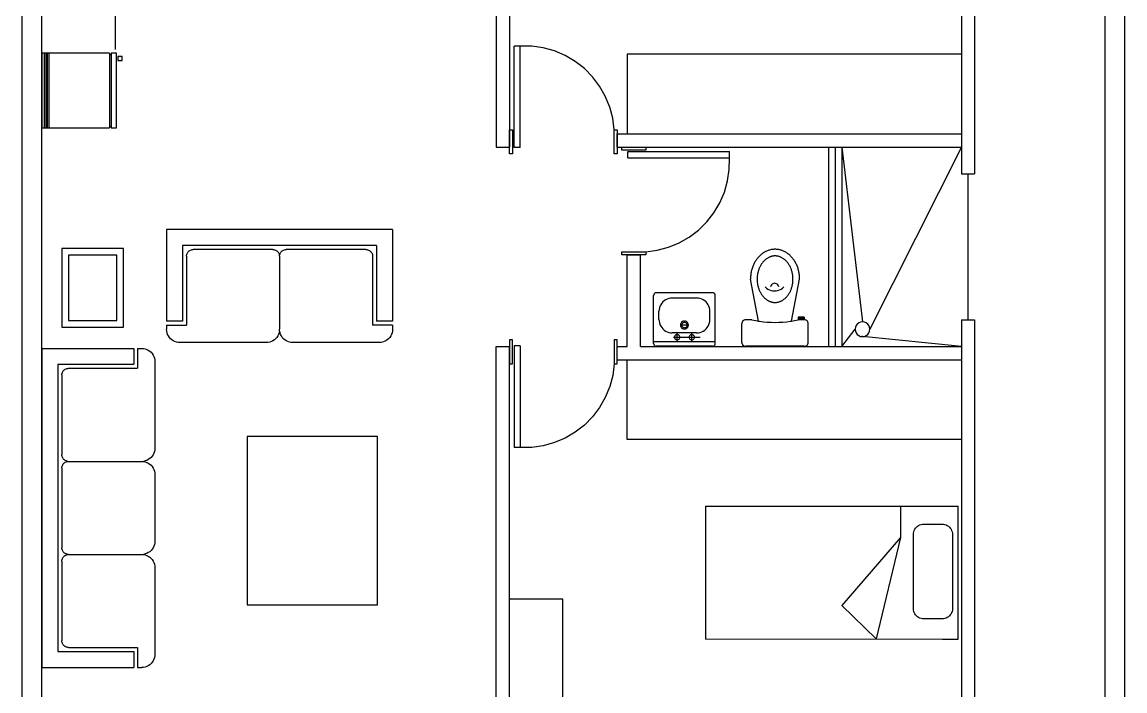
# Model space of a CAD drawing. Header units: metres. Extents: x 24.9 to 56.5, y 18.8 to 36.5.
# Drawn here: x 24.9 to 33.2, y 25.83 to 30.86 of the extents above; entities that cross this region are included whole.
import ezdxf

# ---------------------------------------------------------------- set-up
doc = ezdxf.new("R2010")
doc.units = ezdxf.units.M
doc.layers.add('Edges', color=7, linetype='Continuous')

# ---------------------------------------------------------------- blocks, each defined once
blk = doc.blocks.new('House of 70 sq. m.(753 sq.ft) pl')
at = {"layer": 'Edges'}
for p, q in [((33.0482, 18.8185), (33.0482, 36.3185)), ((25.0482, 18.8185), (25.0482, 35.8185)), ((32.067, 34.2185), (32.067, 29.7185)), ((31.967, 34.1185), (31.967, 30.6185)), ((24.8982, 25.514), (24.8982, 33.8185)), ((28.467, 33.7185), (28.467, 29.9185)), ((33.1982, 18.8185), (33.1982, 32.4185)), ((25.5982, 31.9264), (25.5982, 30.6514)), ((28.567, 31.3681), (28.567, 30.0185)), ((28.647, 30.6785), (28.6013, 30.6785)), ((28.6013, 29.9142), (28.6013, 30.6785)), ((28.647, 29.9142), (28.647, 30.6785)), ((28.7345, 30.6774), (28.647, 30.6785)), ((28.8211, 30.665), (28.7345, 30.6774)), ((28.9053, 30.6414), (28.8211, 30.665)), ((28.9858, 30.6071), (28.9053, 30.6414)), ((25.0482, 30.6238), (25.0482, 30.0638)), ((25.0636, 30.6238), (25.0482, 30.6238)), ((25.0636, 30.6238), (25.0636, 30.0638)), ((25.076, 30.6238), (25.0636, 30.6238)), ((25.076, 30.6238), (25.076, 30.0638)), ((25.0884, 30.6238), (25.076, 30.6238)), ((25.0884, 30.6238), (25.0884, 30.0638)), ((25.1009, 30.6238), (25.0884, 30.6238)), ((25.1009, 30.6238), (25.1009, 30.0638)), ((25.5556, 30.6238), (25.1009, 30.6238)), ((25.5556, 30.6238), (25.5556, 30.6148)), ((25.5556, 30.6148), (25.568, 30.6148)), ((25.5556, 30.6148), (25.5556, 30.0729)), ((25.568, 30.6238), (25.568, 30.6148)), ((25.6082, 30.6238), (25.568, 30.6238)), ((25.568, 30.6148), (25.568, 30.0729)), ((25.6082, 30.0638), (25.6082, 30.6238)), ((25.6509, 30.6006), (25.6198, 30.6006)), ((25.6198, 30.6006), (25.6198, 30.5695)), ((25.6198, 30.5695), (25.6509, 30.5695)), ((25.6509, 30.5695), (25.6509, 30.6006)), ((29.0612, 30.5627), (28.9858, 30.6071)), ((29.1301, 30.5089), (29.0612, 30.5627)), ((31.967, 30.6185), (29.4514, 30.6185)), ((29.4514, 30.6185), (29.4514, 30.0185)), ((31.967, 30.6185), (31.967, 30.0185)), ((29.1915, 30.4466), (29.1301, 30.5089)), ((29.2443, 30.3768), (29.1915, 30.4466)), ((29.2876, 30.3008), (29.2443, 30.3768)), ((29.3207, 30.2198), (29.2876, 30.3008)), ((29.343, 30.1352), (29.3207, 30.2198)), ((29.3542, 30.0485), (29.343, 30.1352)), ((25.0482, 30.0638), (25.0636, 30.0638)), ((25.0636, 30.0638), (25.076, 30.0638)), ((25.076, 30.0638), (25.0884, 30.0638)), ((25.0884, 30.0638), (25.1009, 30.0638)), ((25.1009, 30.0638), (25.5556, 30.0638)), ((25.5556, 30.0729), (25.568, 30.0729)), ((25.5556, 30.0729), (25.5556, 30.0638)), ((25.568, 30.0729), (25.568, 30.0638)), ((25.568, 30.0638), (25.6082, 30.0638)), ((28.567, 29.8685), (28.567, 30.0485)), ((28.567, 30.0485), (28.5899, 30.0485)), ((28.5899, 30.0485), (28.5899, 29.8685)), ((29.3542, 29.8685), (29.3542, 30.0485)), ((29.3542, 30.0485), (29.377, 30.0485)), ((29.377, 30.0485), (29.377, 29.8685)), ((28.567, 30.0185), (28.567, 29.9185)), ((29.377, 30.0185), (29.4514, 30.0185)), ((29.377, 29.9185), (29.377, 30.0185)), ((29.4514, 30.0185), (31.967, 30.0185)), ((31.967, 30.0185), (31.967, 29.9185)), ((28.467, 29.9185), (28.567, 29.9185)), ((28.647, 29.9142), (28.6013, 29.9142)), ((29.377, 29.9185), (29.4514, 29.9185)), ((29.4114, 29.8956), (29.4114, 29.9185)), ((29.4114, 29.9185), (29.5914, 29.9185)), ((29.5914, 29.8956), (29.4114, 29.8956)), ((29.4514, 29.9185), (29.5514, 29.9185)), ((29.4572, 29.8385), (29.4572, 29.8842)), ((29.4572, 29.8842), (30.2214, 29.8842)), ((29.5514, 29.9185), (30.967, 29.9185)), ((29.5914, 29.9185), (29.5914, 29.8956)), ((30.2214, 29.8385), (30.2214, 29.8842)), ((30.967, 29.9185), (30.967, 28.4185)), ((30.967, 29.9185), (31.017, 29.9185)), ((31.017, 29.9185), (31.017, 28.4185)), ((31.017, 29.9185), (31.067, 29.9185)), ((31.067, 29.9185), (31.067, 28.4185)), ((31.067, 29.9185), (31.2231, 28.6039)), ((31.067, 29.9185), (31.967, 29.9185)), ((31.967, 29.9185), (31.2785, 28.5485)), ((31.967, 29.9185), (31.967, 29.7185)), ((28.5899, 29.8685), (28.567, 29.8685)), ((29.377, 29.8685), (29.3542, 29.8685)), ((29.4572, 29.8385), (30.2214, 29.8385)), ((30.2203, 29.751), (30.2214, 29.8385)), ((30.2079, 29.6644), (30.2203, 29.751)), ((31.967, 29.7185), (32.017, 29.7185)), ((32.017, 29.7185), (32.017, 28.6185)), ((32.017, 29.7185), (32.067, 29.7185)), ((30.1844, 29.5802), (30.2079, 29.6644)), ((30.1501, 29.4997), (30.1844, 29.5802)), ((30.1056, 29.4243), (30.1501, 29.4997)), ((30.0518, 29.3554), (30.1056, 29.4243)), ((29.9895, 29.294), (30.0518, 29.3554)), ((25.9861, 29.2979), (25.9861, 28.6079)), ((27.6861, 29.2979), (25.9861, 29.2979)), ((27.6861, 29.2979), (27.6861, 28.6079)), ((29.8438, 29.1979), (29.9198, 29.2412)), ((29.9198, 29.2412), (29.9895, 29.294)), ((25.6626, 29.1553), (25.1972, 29.1553)), ((25.1972, 29.1553), (25.1972, 28.5637)), ((25.6626, 28.5637), (25.6626, 29.1553)), ((26.1061, 29.1779), (26.1061, 28.6079)), ((27.5661, 29.1779), (26.1061, 29.1779)), ((26.1464, 29.1284), (26.1507, 29.1333)), ((26.1507, 29.1333), (26.1557, 29.1376)), ((26.1557, 29.1376), (26.1611, 29.1412)), ((26.1611, 29.1412), (26.167, 29.1441)), ((26.167, 29.1441), (26.1731, 29.1462)), ((26.1731, 29.1462), (26.1796, 29.1475)), ((26.1796, 29.1475), (26.1861, 29.1479)), ((26.7861, 29.1479), (26.1861, 29.1479)), ((26.7861, 29.1479), (26.7926, 29.1475)), ((26.7926, 29.1475), (26.799, 29.1462)), ((26.799, 29.1462), (26.8052, 29.1441)), ((26.8052, 29.1441), (26.8111, 29.1412)), ((26.8111, 29.1412), (26.8165, 29.1376)), ((26.8165, 29.1376), (26.8214, 29.1333)), ((26.8214, 29.1333), (26.8258, 29.1284)), ((26.8464, 29.1284), (26.8507, 29.1333)), ((26.8507, 29.1333), (26.8557, 29.1376)), ((26.8557, 29.1376), (26.8611, 29.1412)), ((26.8611, 29.1412), (26.867, 29.1441)), ((26.867, 29.1441), (26.8731, 29.1462)), ((26.8731, 29.1462), (26.8796, 29.1475)), ((26.8796, 29.1475), (26.8861, 29.1479)), ((27.4861, 29.1479), (26.8861, 29.1479)), ((27.4861, 29.1479), (27.4926, 29.1475)), ((27.4926, 29.1475), (27.499, 29.1462)), ((27.499, 29.1462), (27.5052, 29.1441)), ((27.5052, 29.1441), (27.5111, 29.1412)), ((27.5111, 29.1412), (27.5165, 29.1376)), ((27.5165, 29.1376), (27.5214, 29.1333)), ((27.5214, 29.1333), (27.5258, 29.1284)), ((27.5661, 29.1779), (27.5661, 28.6079)), ((29.5914, 29.1313), (29.6782, 29.1425)), ((29.6782, 29.1425), (29.7628, 29.1648)), ((29.7628, 29.1648), (29.8438, 29.1979)), ((30.4961, 29.1335), (30.4903, 29.1304)), ((30.5015, 29.1361), (30.4961, 29.1335)), ((30.507, 29.1385), (30.5015, 29.1361)), ((30.5125, 29.1406), (30.507, 29.1385)), ((30.5182, 29.1425), (30.5125, 29.1406)), ((30.5239, 29.1443), (30.5182, 29.1425)), ((30.5296, 29.1457), (30.5239, 29.1443)), ((30.5355, 29.147), (30.5296, 29.1457)), ((30.5413, 29.148), (30.5355, 29.147)), ((30.5472, 29.1488), (30.5413, 29.148)), ((30.5531, 29.1494), (30.5472, 29.1488)), ((30.5591, 29.1498), (30.5531, 29.1494)), ((30.565, 29.1499), (30.5591, 29.1498)), ((30.571, 29.1498), (30.565, 29.1499)), ((30.5769, 29.1494), (30.571, 29.1498)), ((30.5829, 29.1488), (30.5769, 29.1494)), ((30.5888, 29.148), (30.5829, 29.1488)), ((30.5946, 29.147), (30.5888, 29.148)), ((30.6004, 29.1457), (30.5946, 29.147)), ((30.6062, 29.1443), (30.6004, 29.1457)), ((30.6119, 29.1425), (30.6062, 29.1443)), ((30.6175, 29.1406), (30.6119, 29.1425)), ((30.6231, 29.1385), (30.6175, 29.1406)), ((30.6286, 29.1361), (30.6231, 29.1385)), ((30.6339, 29.1335), (30.6286, 29.1361)), ((30.6398, 29.1304), (30.6339, 29.1335)), ((25.6126, 29.1053), (25.2472, 29.1053)), ((25.2472, 29.1053), (25.2472, 28.6137)), ((25.6126, 28.6137), (25.6126, 29.1053)), ((26.1361, 29.0979), (26.1365, 29.1045)), ((26.1361, 29.0979), (26.1361, 28.5779)), ((26.1365, 29.1045), (26.1378, 29.1109)), ((26.1378, 29.1109), (26.1399, 29.1171)), ((26.1399, 29.1171), (26.1428, 29.1229)), ((26.1428, 29.1229), (26.1464, 29.1284)), ((26.8258, 29.1284), (26.8294, 29.1229)), ((26.8294, 29.1229), (26.8323, 29.1171)), ((26.8323, 29.1171), (26.8344, 29.1109)), ((26.8344, 29.1109), (26.8365, 29.1045)), ((26.8361, 29.0979), (26.8365, 29.1045)), ((26.8361, 29.0979), (26.8361, 28.5479)), ((26.8365, 29.1045), (26.8378, 29.1109)), ((26.8378, 29.1109), (26.8399, 29.1171)), ((26.8399, 29.1171), (26.8428, 29.1229)), ((26.8428, 29.1229), (26.8464, 29.1284)), ((27.5258, 29.1284), (27.5294, 29.1229)), ((27.5294, 29.1229), (27.5323, 29.1171)), ((27.5323, 29.1171), (27.5344, 29.1109)), ((27.5344, 29.1109), (27.5357, 29.1045)), ((27.5357, 29.1045), (27.5361, 29.0979)), ((27.5361, 29.0979), (27.5361, 28.5779)), ((29.4114, 29.1085), (29.4114, 29.1313)), ((29.4114, 29.1313), (29.5914, 29.1313)), ((29.5914, 29.1085), (29.4114, 29.1085)), ((29.4514, 28.4185), (29.4514, 29.1085)), ((29.4514, 29.1085), (29.5514, 29.1085)), ((29.5514, 28.4185), (29.5514, 29.1085)), ((29.5914, 29.1313), (29.5914, 29.1085)), ((30.4112, 29.0502), (30.408, 29.0442)), ((30.4146, 29.0561), (30.4112, 29.0502)), ((30.4182, 29.0619), (30.4146, 29.0561)), ((30.422, 29.0676), (30.4182, 29.0619)), ((30.4259, 29.0732), (30.422, 29.0676)), ((30.43, 29.0787), (30.4259, 29.0732)), ((30.4342, 29.084), (30.43, 29.0787)), ((30.4385, 29.0891), (30.4342, 29.084)), ((30.443, 29.094), (30.4385, 29.0891)), ((30.4477, 29.0987), (30.443, 29.094)), ((30.4525, 29.1033), (30.4477, 29.0987)), ((30.4575, 29.1077), (30.4525, 29.1033)), ((30.4626, 29.112), (30.4575, 29.1077)), ((30.4679, 29.1161), (30.4626, 29.112)), ((30.4733, 29.1199), (30.4679, 29.1161)), ((30.4728, 29.0522), (30.4695, 29.0481)), ((30.476, 29.056), (30.4728, 29.0522)), ((30.4788, 29.1236), (30.4733, 29.1199)), ((30.4794, 29.0596), (30.476, 29.056)), ((30.4845, 29.1271), (30.4788, 29.1236)), ((30.4828, 29.0631), (30.4794, 29.0596)), ((30.4864, 29.0665), (30.4828, 29.0631)), ((30.4903, 29.1304), (30.4845, 29.1271)), ((30.49, 29.0698), (30.4864, 29.0665)), ((30.4938, 29.0729), (30.49, 29.0698)), ((30.4977, 29.0759), (30.4938, 29.0729)), ((30.5017, 29.0788), (30.4977, 29.0759)), ((30.5058, 29.0815), (30.5017, 29.0788)), ((30.51, 29.0841), (30.5058, 29.0815)), ((30.5143, 29.0866), (30.51, 29.0841)), ((30.5186, 29.0889), (30.5143, 29.0866)), ((30.5223, 29.0906), (30.5186, 29.0889)), ((30.5259, 29.0922), (30.5223, 29.0906)), ((30.5297, 29.0936), (30.5259, 29.0922)), ((30.5335, 29.0949), (30.5297, 29.0936)), ((30.5373, 29.0961), (30.5335, 29.0949)), ((30.5412, 29.0971), (30.5373, 29.0961)), ((30.5451, 29.0979), (30.5412, 29.0971)), ((30.5491, 29.0986), (30.5451, 29.0979)), ((30.553, 29.0992), (30.5491, 29.0986)), ((30.557, 29.0996), (30.553, 29.0992)), ((30.561, 29.0998), (30.557, 29.0996)), ((30.565, 29.0999), (30.561, 29.0998)), ((30.569, 29.0998), (30.565, 29.0999)), ((30.5731, 29.0996), (30.569, 29.0998)), ((30.577, 29.0992), (30.5731, 29.0996)), ((30.581, 29.0986), (30.577, 29.0992)), ((30.585, 29.0979), (30.581, 29.0986)), ((30.5889, 29.0971), (30.585, 29.0979)), ((30.5928, 29.0961), (30.5889, 29.0971)), ((30.5966, 29.0949), (30.5928, 29.0961)), ((30.6004, 29.0936), (30.5966, 29.0949)), ((30.6041, 29.0922), (30.6004, 29.0936)), ((30.6078, 29.0906), (30.6041, 29.0922)), ((30.6114, 29.0889), (30.6078, 29.0906)), ((30.6158, 29.0866), (30.6114, 29.0889)), ((30.6201, 29.0841), (30.6158, 29.0866)), ((30.6243, 29.0815), (30.6201, 29.0841)), ((30.6284, 29.0788), (30.6243, 29.0815)), ((30.6324, 29.0759), (30.6284, 29.0788)), ((30.6362, 29.0729), (30.6324, 29.0759)), ((30.64, 29.0698), (30.6362, 29.0729)), ((30.6456, 29.1271), (30.6398, 29.1304)), ((30.6437, 29.0665), (30.64, 29.0698)), ((30.6473, 29.0631), (30.6437, 29.0665)), ((30.6513, 29.1236), (30.6456, 29.1271)), ((30.6507, 29.0596), (30.6473, 29.0631)), ((30.654, 29.056), (30.6507, 29.0596)), ((30.6568, 29.1199), (30.6513, 29.1236)), ((30.6572, 29.0522), (30.654, 29.056)), ((30.6622, 29.1161), (30.6568, 29.1199)), ((30.6606, 29.0481), (30.6572, 29.0522)), ((30.6675, 29.112), (30.6622, 29.1161)), ((30.6726, 29.1077), (30.6675, 29.112)), ((30.6776, 29.1033), (30.6726, 29.1077)), ((30.6824, 29.0987), (30.6776, 29.1033)), ((30.6871, 29.094), (30.6824, 29.0987)), ((30.6915, 29.0891), (30.6871, 29.094)), ((30.6959, 29.084), (30.6915, 29.0891)), ((30.7001, 29.0787), (30.6959, 29.084)), ((30.7042, 29.0732), (30.7001, 29.0787)), ((30.7081, 29.0676), (30.7042, 29.0732)), ((30.7119, 29.0619), (30.7081, 29.0676)), ((30.7155, 29.0561), (30.7119, 29.0619)), ((30.7189, 29.0502), (30.7155, 29.0561)), ((30.7221, 29.0442), (30.7189, 29.0502)), ((30.3837, 28.9695), (30.3826, 28.9621)), ((30.385, 28.9768), (30.3837, 28.9695)), ((30.3865, 28.9841), (30.385, 28.9768)), ((30.3883, 28.9914), (30.3865, 28.9841)), ((30.3902, 28.9986), (30.3883, 28.9914)), ((30.3923, 29.0058), (30.3902, 28.9986)), ((30.3946, 29.0129), (30.3923, 29.0058)), ((30.3969, 29.0193), (30.3946, 29.0129)), ((30.3994, 29.0256), (30.3969, 29.0193)), ((30.4021, 29.0319), (30.3994, 29.0256)), ((30.4049, 29.0381), (30.4021, 29.0319)), ((30.408, 29.0442), (30.4049, 29.0381)), ((30.4341, 28.9673), (30.433, 28.9613)), ((30.4354, 28.9733), (30.4341, 28.9673)), ((30.4368, 28.9792), (30.4354, 28.9733)), ((30.4383, 28.9851), (30.4368, 28.9792)), ((30.4401, 28.991), (30.4383, 28.9851)), ((30.4419, 28.9967), (30.4401, 28.991)), ((30.4437, 29.0018), (30.4419, 28.9967)), ((30.4457, 29.0067), (30.4437, 29.0018)), ((30.4478, 29.0116), (30.4457, 29.0067)), ((30.45, 29.0164), (30.4478, 29.0116)), ((30.4524, 29.0212), (30.45, 29.0164)), ((30.4549, 29.0259), (30.4524, 29.0212)), ((30.4575, 29.0305), (30.4549, 29.0259)), ((30.4603, 29.035), (30.4575, 29.0305)), ((30.4633, 29.0395), (30.4603, 29.035)), ((30.4663, 29.0438), (30.4633, 29.0395)), ((30.4695, 29.0481), (30.4663, 29.0438)), ((30.6637, 29.0438), (30.6606, 29.0481)), ((30.6668, 29.0395), (30.6637, 29.0438)), ((30.6697, 29.035), (30.6668, 29.0395)), ((30.6725, 29.0305), (30.6697, 29.035)), ((30.6752, 29.0259), (30.6725, 29.0305)), ((30.6777, 29.0212), (30.6752, 29.0259)), ((30.6801, 29.0164), (30.6777, 29.0212)), ((30.6823, 29.0116), (30.6801, 29.0164)), ((30.6844, 29.0067), (30.6823, 29.0116)), ((30.6863, 29.0018), (30.6844, 29.0067)), ((30.6881, 28.9967), (30.6863, 29.0018)), ((30.69, 28.991), (30.6881, 28.9967)), ((30.6918, 28.9851), (30.69, 28.991)), ((30.6933, 28.9792), (30.6918, 28.9851)), ((30.6947, 28.9733), (30.6933, 28.9792)), ((30.696, 28.9673), (30.6947, 28.9733)), ((30.697, 28.9613), (30.696, 28.9673)), ((30.7251, 29.0381), (30.7221, 29.0442)), ((30.728, 29.0319), (30.7251, 29.0381)), ((30.7307, 29.0256), (30.728, 29.0319)), ((30.7332, 29.0193), (30.7307, 29.0256)), ((30.7355, 29.0129), (30.7332, 29.0193)), ((30.7378, 29.0058), (30.7355, 29.0129)), ((30.7399, 28.9986), (30.7378, 29.0058)), ((30.7418, 28.9914), (30.7399, 28.9986)), ((30.7435, 28.9841), (30.7418, 28.9914)), ((30.7451, 28.9768), (30.7435, 28.9841)), ((30.7464, 28.9695), (30.7451, 28.9768)), ((30.7475, 28.9621), (30.7464, 28.9695)), ((30.3801, 28.9324), (30.38, 28.9249)), ((30.44, 28.6102), (30.38, 28.9249)), ((30.3804, 28.9398), (30.3801, 28.9324)), ((30.381, 28.9473), (30.3804, 28.9398)), ((30.3817, 28.9547), (30.381, 28.9473)), ((30.3826, 28.9621), (30.3817, 28.9547)), ((30.4301, 28.931), (30.43, 28.9249)), ((30.43, 28.9249), (30.4301, 28.9188)), ((30.4304, 28.9371), (30.4301, 28.931)), ((30.4301, 28.9188), (30.4304, 28.9127)), ((30.4308, 28.9432), (30.4304, 28.9371)), ((30.4304, 28.9127), (30.4308, 28.9066)), ((30.4314, 28.9492), (30.4308, 28.9432)), ((30.4308, 28.9066), (30.4314, 28.9006)), ((30.4321, 28.9553), (30.4314, 28.9492)), ((30.4314, 28.9006), (30.4321, 28.8945)), ((30.433, 28.9613), (30.4321, 28.9553)), ((30.4321, 28.8945), (30.433, 28.8885)), ((30.433, 28.8885), (30.4341, 28.8825)), ((30.5424, 28.8866), (30.5374, 28.8815)), ((30.5484, 28.8905), (30.5424, 28.8866)), ((30.5551, 28.8929), (30.5484, 28.8905)), ((30.5622, 28.8937), (30.5551, 28.8929)), ((30.5693, 28.8929), (30.5622, 28.8937)), ((30.576, 28.8905), (30.5693, 28.8929)), ((30.582, 28.8866), (30.576, 28.8905)), ((30.587, 28.8815), (30.582, 28.8866)), ((30.69, 28.6102), (30.75, 28.9249)), ((30.696, 28.8825), (30.697, 28.8885)), ((30.698, 28.9553), (30.697, 28.9613)), ((30.697, 28.8885), (30.698, 28.8945)), ((30.6987, 28.9492), (30.698, 28.9553)), ((30.698, 28.8945), (30.6987, 28.9006)), ((30.6993, 28.9432), (30.6987, 28.9492)), ((30.6987, 28.9006), (30.6993, 28.9066)), ((30.6997, 28.9371), (30.6993, 28.9432)), ((30.6993, 28.9066), (30.6997, 28.9127)), ((30.7, 28.931), (30.6997, 28.9371)), ((30.6997, 28.9127), (30.7, 28.9188)), ((30.7, 28.9249), (30.7, 28.931)), ((30.7, 28.9188), (30.7, 28.9249)), ((30.7484, 28.9547), (30.7475, 28.9621)), ((30.7491, 28.9473), (30.7484, 28.9547)), ((30.7496, 28.9398), (30.7491, 28.9473)), ((30.7499, 28.9324), (30.7496, 28.9398)), ((30.75, 28.9249), (30.7499, 28.9324)), ((29.6516, 28.8057), (29.6514, 28.8031)), ((29.6514, 28.4549), (29.6514, 28.8031)), ((29.6521, 28.8083), (29.6516, 28.8057)), ((29.653, 28.8107), (29.6521, 28.8083)), ((29.6541, 28.8131), (29.653, 28.8107)), ((29.6556, 28.8153), (29.6541, 28.8131)), ((29.6573, 28.8172), (29.6556, 28.8153)), ((29.6593, 28.819), (29.6573, 28.8172)), ((29.6614, 28.8204), (29.6593, 28.819)), ((29.6638, 28.8216), (29.6614, 28.8204)), ((29.6663, 28.8224), (29.6638, 28.8216)), ((29.6688, 28.8229), (29.6663, 28.8224)), ((29.6714, 28.8231), (29.6688, 28.8229)), ((30.095, 28.8231), (29.6714, 28.8231)), ((30.0977, 28.8229), (30.095, 28.8231)), ((30.1002, 28.8224), (30.0977, 28.8229)), ((30.1027, 28.8216), (30.1002, 28.8224)), ((30.105, 28.8204), (30.1027, 28.8216)), ((30.1072, 28.819), (30.105, 28.8204)), ((30.1092, 28.8172), (30.1072, 28.819)), ((30.1109, 28.8153), (30.1092, 28.8172)), ((30.1124, 28.8131), (30.1109, 28.8153)), ((30.1135, 28.8107), (30.1124, 28.8131)), ((30.1144, 28.8083), (30.1135, 28.8107)), ((30.1149, 28.8057), (30.1144, 28.8083)), ((30.115, 28.8031), (30.1149, 28.8057)), ((30.115, 28.4549), (30.115, 28.8031)), ((30.4341, 28.8825), (30.4354, 28.8765)), ((30.4354, 28.8765), (30.4368, 28.8706)), ((30.4368, 28.8706), (30.4383, 28.8647)), ((30.4383, 28.8647), (30.4401, 28.8588)), ((30.4401, 28.8588), (30.4419, 28.853)), ((30.4419, 28.853), (30.4437, 28.848)), ((30.4437, 28.848), (30.4457, 28.8431)), ((30.4457, 28.8431), (30.4478, 28.8382)), ((30.4478, 28.8382), (30.45, 28.8333)), ((30.45, 28.8333), (30.4524, 28.8286)), ((30.4524, 28.8286), (30.4549, 28.8239)), ((30.4549, 28.8239), (30.4575, 28.8193)), ((30.4575, 28.8193), (30.4603, 28.8148)), ((30.4603, 28.8148), (30.4633, 28.8103)), ((30.4633, 28.8103), (30.4663, 28.806)), ((30.4663, 28.806), (30.4695, 28.8017)), ((30.4695, 28.8017), (30.4728, 28.7975)), ((30.4911, 28.867), (30.5007, 28.8583)), ((30.5007, 28.8583), (30.5114, 28.851)), ((30.5114, 28.851), (30.523, 28.8452)), ((30.523, 28.8452), (30.5353, 28.841)), ((30.5338, 28.8753), (30.5316, 28.8685)), ((30.5374, 28.8815), (30.5338, 28.8753)), ((30.5353, 28.841), (30.548, 28.8384)), ((30.548, 28.8384), (30.5609, 28.8376)), ((30.5609, 28.8376), (30.5738, 28.8384)), ((30.5738, 28.8384), (30.5865, 28.841)), ((30.5865, 28.841), (30.5988, 28.8452)), ((30.5907, 28.8753), (30.587, 28.8815)), ((30.5928, 28.8685), (30.5907, 28.8753)), ((30.5988, 28.8452), (30.6104, 28.851)), ((30.6104, 28.851), (30.6211, 28.8583)), ((30.6211, 28.8583), (30.6307, 28.867)), ((30.6572, 28.7975), (30.6606, 28.8017)), ((30.6606, 28.8017), (30.6637, 28.806)), ((30.6637, 28.806), (30.6668, 28.8103)), ((30.6668, 28.8103), (30.6697, 28.8148)), ((30.6697, 28.8148), (30.6725, 28.8193)), ((30.6725, 28.8193), (30.6752, 28.8239)), ((30.6752, 28.8239), (30.6777, 28.8286)), ((30.6777, 28.8286), (30.6801, 28.8333)), ((30.6801, 28.8333), (30.6823, 28.8382)), ((30.6823, 28.8382), (30.6844, 28.8431)), ((30.6844, 28.8431), (30.6863, 28.848)), ((30.6863, 28.848), (30.6881, 28.853)), ((30.6881, 28.853), (30.69, 28.8588)), ((30.69, 28.8588), (30.6918, 28.8647)), ((30.6918, 28.8647), (30.6933, 28.8706)), ((30.6933, 28.8706), (30.6947, 28.8765)), ((30.6947, 28.8765), (30.696, 28.8825)), ((29.6991, 28.7214), (29.6948, 28.709)), ((29.7048, 28.7331), (29.6991, 28.7214)), ((29.7121, 28.744), (29.7048, 28.7331)), ((29.7207, 28.7538), (29.7121, 28.744)), ((29.7306, 28.7624), (29.7207, 28.7538)), ((29.7414, 28.7697), (29.7306, 28.7624)), ((29.7532, 28.7755), (29.7414, 28.7697)), ((29.7656, 28.7797), (29.7532, 28.7755)), ((29.7784, 28.7822), (29.7656, 28.7797)), ((29.7914, 28.7831), (29.7784, 28.7822)), ((29.975, 28.7831), (29.7914, 28.7831)), ((29.9881, 28.7822), (29.975, 28.7831)), ((30.0009, 28.7797), (29.9881, 28.7822)), ((30.0133, 28.7755), (30.0009, 28.7797)), ((30.025, 28.7697), (30.0133, 28.7755)), ((30.0359, 28.7624), (30.025, 28.7697)), ((30.0458, 28.7538), (30.0359, 28.7624)), ((30.0544, 28.744), (30.0458, 28.7538)), ((30.0616, 28.7331), (30.0544, 28.744)), ((30.0674, 28.7214), (30.0616, 28.7331)), ((30.0716, 28.709), (30.0674, 28.7214)), ((30.4728, 28.7975), (30.476, 28.7938)), ((30.476, 28.7938), (30.4794, 28.7902)), ((30.4794, 28.7902), (30.4828, 28.7866)), ((30.4828, 28.7866), (30.4864, 28.7833)), ((30.4864, 28.7833), (30.49, 28.78)), ((30.49, 28.78), (30.4938, 28.7768)), ((30.4938, 28.7768), (30.4977, 28.7738)), ((30.4977, 28.7738), (30.5017, 28.771)), ((30.5017, 28.771), (30.5058, 28.7682)), ((30.5058, 28.7682), (30.51, 28.7656)), ((30.51, 28.7656), (30.5143, 28.7632)), ((30.5143, 28.7632), (30.5186, 28.7609)), ((30.5186, 28.7609), (30.5223, 28.7592)), ((30.5223, 28.7592), (30.5259, 28.7576)), ((30.5259, 28.7576), (30.5297, 28.7561)), ((30.5297, 28.7561), (30.5335, 28.7548)), ((30.5335, 28.7548), (30.5373, 28.7537)), ((30.5373, 28.7537), (30.5412, 28.7527)), ((30.5412, 28.7527), (30.5451, 28.7518)), ((30.5451, 28.7518), (30.5491, 28.7511)), ((30.5491, 28.7511), (30.553, 28.7506)), ((30.553, 28.7506), (30.557, 28.7502)), ((30.557, 28.7502), (30.561, 28.75)), ((30.561, 28.75), (30.565, 28.7499)), ((30.565, 28.7499), (30.569, 28.75)), ((30.569, 28.75), (30.5731, 28.7502)), ((30.5731, 28.7502), (30.577, 28.7506)), ((30.577, 28.7506), (30.581, 28.7511)), ((30.581, 28.7511), (30.585, 28.7518)), ((30.585, 28.7518), (30.5889, 28.7527)), ((30.5889, 28.7527), (30.5928, 28.7537)), ((30.5928, 28.7537), (30.5966, 28.7548)), ((30.5966, 28.7548), (30.6004, 28.7561)), ((30.6004, 28.7561), (30.6041, 28.7576)), ((30.6041, 28.7576), (30.6078, 28.7592)), ((30.6078, 28.7592), (30.6114, 28.7609)), ((30.6114, 28.7609), (30.6158, 28.7632)), ((30.6158, 28.7632), (30.6201, 28.7656)), ((30.6201, 28.7656), (30.6243, 28.7682)), ((30.6243, 28.7682), (30.6284, 28.771)), ((30.6284, 28.771), (30.6324, 28.7738)), ((30.6324, 28.7738), (30.6362, 28.7768)), ((30.6362, 28.7768), (30.64, 28.78)), ((30.64, 28.78), (30.6437, 28.7833)), ((30.6437, 28.7833), (30.6473, 28.7866)), ((30.6473, 28.7866), (30.6507, 28.7902)), ((30.6507, 28.7902), (30.654, 28.7938)), ((30.654, 28.7938), (30.6572, 28.7975)), ((29.6923, 28.6961), (29.6914, 28.6831)), ((29.6914, 28.6213), (29.6914, 28.6831)), ((29.6948, 28.709), (29.6923, 28.6961)), ((30.0742, 28.6961), (30.0716, 28.709)), ((30.075, 28.6831), (30.0742, 28.6961)), ((30.075, 28.6213), (30.075, 28.6831)), ((30.7395, 28.6399), (30.7395, 28.6299)), ((30.785, 28.6399), (30.7395, 28.6399)), ((30.785, 28.6399), (30.785, 28.6299)), ((25.1972, 28.5637), (25.6626, 28.5637)), ((25.2472, 28.6137), (25.6126, 28.6137)), ((26.1061, 28.6079), (25.9861, 28.6079)), ((25.9861, 28.5779), (25.9861, 28.5479)), ((25.9861, 28.5779), (26.1361, 28.5779)), ((27.6861, 28.5779), (27.5361, 28.5779)), ((27.6861, 28.6079), (27.5661, 28.6079)), ((27.6861, 28.5779), (27.6861, 28.5479)), ((29.6914, 28.6213), (29.6923, 28.6082)), ((29.6923, 28.6082), (29.6948, 28.5954)), ((29.6948, 28.5954), (29.6991, 28.583)), ((29.6991, 28.583), (29.7048, 28.5713)), ((29.7048, 28.5713), (29.7121, 28.5604)), ((29.7121, 28.5604), (29.7207, 28.5506)), ((29.8543, 28.5877), (29.8532, 28.5799)), ((29.8532, 28.5799), (29.8543, 28.5721)), ((29.8632, 28.5799), (29.8532, 28.5799)), ((29.8573, 28.5949), (29.8543, 28.5877)), ((29.8543, 28.5721), (29.8573, 28.5649)), ((29.862, 28.6011), (29.8573, 28.5949)), ((29.8573, 28.5649), (29.862, 28.5587)), ((29.8682, 28.6059), (29.862, 28.6011)), ((29.862, 28.5587), (29.8682, 28.5539)), ((29.8639, 28.5851), (29.8632, 28.5799)), ((29.8632, 28.5799), (29.8639, 28.5747)), ((29.9032, 28.5799), (29.8632, 28.5799)), ((29.8659, 28.5899), (29.8639, 28.5851)), ((29.8639, 28.5747), (29.8659, 28.5699)), ((29.8691, 28.594), (29.8659, 28.5899)), ((29.8659, 28.5699), (29.8691, 28.5657)), ((29.8755, 28.6089), (29.8682, 28.6059)), ((29.8682, 28.5539), (29.8755, 28.5509)), ((29.8732, 28.5972), (29.8691, 28.594)), ((29.8691, 28.5657), (29.8732, 28.5626)), ((29.8781, 28.5992), (29.8732, 28.5972)), ((29.8732, 28.5626), (29.8781, 28.5606)), ((29.8832, 28.6099), (29.8755, 28.6089)), ((29.8832, 28.5999), (29.8781, 28.5992)), ((29.8781, 28.5606), (29.8832, 28.5599)), ((29.891, 28.6089), (29.8832, 28.6099)), ((29.8884, 28.5992), (29.8832, 28.5999)), ((29.8832, 28.5599), (29.8884, 28.5606)), ((29.8932, 28.5972), (29.8884, 28.5992)), ((29.8884, 28.5606), (29.8932, 28.5626)), ((29.8982, 28.6059), (29.891, 28.6089)), ((29.891, 28.5509), (29.8982, 28.5539)), ((29.8974, 28.594), (29.8932, 28.5972)), ((29.8932, 28.5626), (29.8974, 28.5657)), ((29.9006, 28.5899), (29.8974, 28.594)), ((29.8974, 28.5657), (29.9006, 28.5699)), ((29.9045, 28.6011), (29.8982, 28.6059)), ((29.8982, 28.5539), (29.9045, 28.5587)), ((29.9026, 28.5851), (29.9006, 28.5899)), ((29.9006, 28.5699), (29.9026, 28.5747)), ((29.9032, 28.5799), (29.9026, 28.5851)), ((29.9026, 28.5747), (29.9032, 28.5799)), ((29.9132, 28.5799), (29.9032, 28.5799)), ((29.9092, 28.5949), (29.9045, 28.6011)), ((29.9045, 28.5587), (29.9092, 28.5649)), ((29.9122, 28.5877), (29.9092, 28.5949)), ((29.9092, 28.5649), (29.9122, 28.5721)), ((29.9132, 28.5799), (29.9122, 28.5877)), ((29.9122, 28.5721), (29.9132, 28.5799)), ((30.0458, 28.5506), (30.0544, 28.5604)), ((30.0544, 28.5604), (30.0616, 28.5713)), ((30.0616, 28.5713), (30.0674, 28.583)), ((30.0674, 28.583), (30.0716, 28.5954)), ((30.0716, 28.5954), (30.0742, 28.6082)), ((30.0742, 28.6082), (30.075, 28.6213)), ((30.3153, 28.5938), (30.315, 28.5899)), ((30.315, 28.4499), (30.315, 28.5899)), ((30.3161, 28.5977), (30.3153, 28.5938)), ((30.3173, 28.6014), (30.3161, 28.5977)), ((30.3191, 28.6049), (30.3173, 28.6014)), ((30.3212, 28.6082), (30.3191, 28.6049)), ((30.3238, 28.6111), (30.3212, 28.6082)), ((30.3268, 28.6137), (30.3238, 28.6111)), ((30.33, 28.6159), (30.3268, 28.6137)), ((30.3336, 28.6176), (30.33, 28.6159)), ((30.3373, 28.6189), (30.3336, 28.6176)), ((30.3411, 28.6196), (30.3373, 28.6189)), ((30.345, 28.6199), (30.3411, 28.6196)), ((30.3906, 28.6199), (30.345, 28.6199)), ((30.3906, 28.6199), (30.4193, 28.6139)), ((30.4193, 28.6139), (30.44, 28.6102)), ((30.44, 28.6102), (30.4482, 28.6089)), ((30.4482, 28.6089), (30.4772, 28.6051)), ((30.4772, 28.6051), (30.5064, 28.6023)), ((30.5064, 28.6023), (30.5357, 28.6006)), ((30.5357, 28.6006), (30.565, 28.6001)), ((30.565, 28.6001), (30.5944, 28.6006)), ((30.5944, 28.6006), (30.6236, 28.6023)), ((30.6236, 28.6023), (30.6528, 28.6051)), ((30.6528, 28.6051), (30.6819, 28.6089)), ((30.6819, 28.6089), (30.69, 28.6102)), ((30.69, 28.6102), (30.7108, 28.6139)), ((30.7108, 28.6139), (30.7395, 28.6199)), ((30.785, 28.6299), (30.7395, 28.6299)), ((30.7395, 28.6299), (30.7395, 28.6199)), ((30.785, 28.6199), (30.7395, 28.6199)), ((30.785, 28.6299), (30.785, 28.6199)), ((30.789, 28.6196), (30.785, 28.6199)), ((30.7928, 28.6189), (30.789, 28.6196)), ((30.7965, 28.6176), (30.7928, 28.6189)), ((30.8, 28.6159), (30.7965, 28.6176)), ((30.8033, 28.6137), (30.8, 28.6159)), ((30.8063, 28.6111), (30.8033, 28.6137)), ((30.8088, 28.6082), (30.8063, 28.6111)), ((30.811, 28.6049), (30.8088, 28.6082)), ((30.8128, 28.6014), (30.811, 28.6049)), ((30.814, 28.5977), (30.8128, 28.6014)), ((30.8148, 28.5938), (30.814, 28.5977)), ((30.815, 28.5899), (30.8148, 28.5938)), ((30.815, 28.4499), (30.815, 28.5899)), ((31.1696, 28.5629), (31.1677, 28.5485)), ((31.1751, 28.5762), (31.1696, 28.5629)), ((31.1839, 28.5877), (31.1751, 28.5762)), ((31.1954, 28.5965), (31.1839, 28.5877)), ((31.2087, 28.602), (31.1954, 28.5965)), ((31.2231, 28.6039), (31.2087, 28.602)), ((31.2374, 28.602), (31.2231, 28.6039)), ((31.2508, 28.5965), (31.2374, 28.602)), ((31.2622, 28.5877), (31.2508, 28.5965)), ((31.271, 28.5762), (31.2622, 28.5877)), ((31.2766, 28.5629), (31.271, 28.5762)), ((31.2785, 28.5485), (31.2766, 28.5629)), ((31.967, 28.6185), (32.017, 28.6185)), ((31.967, 28.6185), (31.967, 28.4185)), ((32.017, 28.6185), (32.067, 28.6185)), ((32.067, 28.6185), (32.067, 24.1185)), ((25.9869, 28.5349), (25.9861, 28.5479)), ((25.9895, 28.5221), (25.9869, 28.5349)), ((25.9937, 28.5097), (25.9895, 28.5221)), ((25.9995, 28.4979), (25.9937, 28.5097)), ((26.0068, 28.4871), (25.9995, 28.4979)), ((26.0154, 28.4772), (26.0068, 28.4871)), ((26.0252, 28.4686), (26.0154, 28.4772)), ((26.8068, 28.4772), (26.797, 28.4686)), ((26.8154, 28.4871), (26.8068, 28.4772)), ((26.8227, 28.4979), (26.8154, 28.4871)), ((26.8285, 28.5097), (26.8227, 28.4979)), ((26.8327, 28.5221), (26.8285, 28.5097)), ((26.8369, 28.5349), (26.8327, 28.5221)), ((26.8369, 28.5349), (26.8361, 28.5479)), ((26.8395, 28.5221), (26.8369, 28.5349)), ((26.8437, 28.5097), (26.8395, 28.5221)), ((26.8495, 28.4979), (26.8437, 28.5097)), ((26.8568, 28.4871), (26.8495, 28.4979)), ((26.8654, 28.4772), (26.8568, 28.4871)), ((26.8752, 28.4686), (26.8654, 28.4772)), ((27.6568, 28.4772), (27.647, 28.4686)), ((27.6654, 28.4871), (27.6568, 28.4772)), ((27.6727, 28.4979), (27.6654, 28.4871)), ((27.6785, 28.5097), (27.6727, 28.4979)), ((27.6827, 28.5221), (27.6785, 28.5097)), ((27.6852, 28.5349), (27.6827, 28.5221)), ((27.6861, 28.5479), (27.6852, 28.5349)), ((29.7207, 28.5506), (29.7306, 28.542)), ((29.7306, 28.542), (29.7414, 28.5347)), ((29.7414, 28.5347), (29.7532, 28.5289)), ((29.7532, 28.5289), (29.7656, 28.5247)), ((29.7656, 28.5247), (29.7784, 28.5222)), ((29.7784, 28.5222), (29.7914, 28.5213)), ((29.8282, 28.5213), (29.7914, 28.5213)), ((29.8019, 28.4881), (29.8082, 28.4881)), ((29.8089, 28.4933), (29.8082, 28.4881)), ((29.8082, 28.4881), (29.8089, 28.4829)), ((29.8082, 28.4881), (29.8482, 28.4881)), ((29.8109, 28.4981), (29.8089, 28.4933)), ((29.8089, 28.4829), (29.8109, 28.4781)), ((29.8141, 28.5022), (29.8109, 28.4981)), ((29.8109, 28.4781), (29.8141, 28.474)), ((29.8182, 28.5054), (29.8141, 28.5022)), ((29.8141, 28.474), (29.8182, 28.4708)), ((29.8231, 28.5074), (29.8182, 28.5054)), ((29.8182, 28.4708), (29.8231, 28.4688)), ((29.8282, 28.5081), (29.8231, 28.5074)), ((29.9382, 28.5213), (29.8282, 28.5213)), ((29.8282, 28.5081), (29.8282, 28.5213)), ((29.8334, 28.5074), (29.8282, 28.5081)), ((29.8282, 28.4681), (29.8282, 28.5081)), ((29.8382, 28.5054), (29.8334, 28.5074)), ((29.8334, 28.4688), (29.8382, 28.4708)), ((29.8424, 28.5022), (29.8382, 28.5054)), ((29.8382, 28.4708), (29.8424, 28.474)), ((29.8456, 28.4981), (29.8424, 28.5022)), ((29.8424, 28.474), (29.8456, 28.4781)), ((29.8476, 28.4933), (29.8456, 28.4981)), ((29.8456, 28.4781), (29.8476, 28.4829)), ((29.8482, 28.4881), (29.8476, 28.4933)), ((29.8476, 28.4829), (29.8482, 28.4881)), ((29.8482, 28.4881), (29.9182, 28.4881)), ((29.8755, 28.5509), (29.8832, 28.5499)), ((29.8832, 28.5499), (29.891, 28.5509)), ((29.9189, 28.4933), (29.9182, 28.4881)), ((29.9182, 28.4881), (29.9189, 28.4829)), ((29.9182, 28.4881), (29.9582, 28.4881)), ((29.9209, 28.4981), (29.9189, 28.4933)), ((29.9189, 28.4829), (29.9209, 28.4781)), ((29.9241, 28.5022), (29.9209, 28.4981)), ((29.9209, 28.4781), (29.9241, 28.474)), ((29.9282, 28.5054), (29.9241, 28.5022)), ((29.9241, 28.474), (29.9282, 28.4708)), ((29.9331, 28.5074), (29.9282, 28.5054)), ((29.9282, 28.4708), (29.9331, 28.4688)), ((29.9382, 28.5081), (29.9331, 28.5074)), ((29.975, 28.5213), (29.9382, 28.5213)), ((29.9382, 28.5081), (29.9382, 28.5213)), ((29.9434, 28.5074), (29.9382, 28.5081)), ((29.9382, 28.4681), (29.9382, 28.5081)), ((29.9482, 28.5054), (29.9434, 28.5074)), ((29.9434, 28.4688), (29.9482, 28.4708)), ((29.9524, 28.5022), (29.9482, 28.5054)), ((29.9482, 28.4708), (29.9524, 28.474)), ((29.9556, 28.4981), (29.9524, 28.5022)), ((29.9524, 28.474), (29.9556, 28.4781)), ((29.9576, 28.4933), (29.9556, 28.4981)), ((29.9556, 28.4781), (29.9576, 28.4829)), ((29.9582, 28.4881), (29.9576, 28.4933)), ((29.9576, 28.4829), (29.9582, 28.4881)), ((29.9582, 28.4881), (30.0022, 28.4881)), ((29.975, 28.5213), (29.9881, 28.5222)), ((29.9881, 28.5222), (30.0009, 28.5247)), ((30.0009, 28.5247), (30.0133, 28.5289)), ((30.0133, 28.5289), (30.025, 28.5347)), ((30.025, 28.5347), (30.0359, 28.542)), ((30.0359, 28.542), (30.0458, 28.5506)), ((31.067, 28.4185), (31.1677, 28.5485)), ((31.1677, 28.5485), (31.1696, 28.5342)), ((31.1696, 28.5342), (31.1751, 28.5208)), ((31.1751, 28.5208), (31.1839, 28.5094)), ((31.1839, 28.5094), (31.1954, 28.5006)), ((31.1954, 28.5006), (31.2087, 28.495)), ((31.2087, 28.495), (31.2191, 28.4933)), ((31.2231, 28.4931), (31.2191, 28.4933)), ((31.2231, 28.4931), (31.2374, 28.495)), ((31.967, 28.4185), (31.2231, 28.4931)), ((31.2374, 28.495), (31.2508, 28.5006)), ((31.2508, 28.5006), (31.2622, 28.5094)), ((31.2622, 28.5094), (31.271, 28.5208)), ((31.271, 28.5208), (31.2766, 28.5342)), ((31.2766, 28.5342), (31.2785, 28.5485)), ((25.0482, 28.4045), (25.0482, 26.0045)), ((25.0482, 28.4045), (25.7382, 28.4045)), ((25.7382, 28.4045), (25.7382, 28.2845)), ((25.7682, 28.4045), (25.7982, 28.4045)), ((25.7682, 28.4045), (25.7682, 28.2545)), ((25.7982, 28.4045), (25.8113, 28.4037)), ((25.8113, 28.4037), (25.8241, 28.4011)), ((25.8241, 28.4011), (25.8365, 28.3969)), ((25.8365, 28.3969), (25.8482, 28.3911)), ((25.8482, 28.3911), (25.8591, 28.3839)), ((26.0361, 28.4613), (26.0252, 28.4686)), ((26.0478, 28.4556), (26.0361, 28.4613)), ((26.0602, 28.4514), (26.0478, 28.4556)), ((26.073, 28.4488), (26.0602, 28.4514)), ((26.0861, 28.4479), (26.073, 28.4488)), ((26.7361, 28.4479), (26.0861, 28.4479)), ((26.7491, 28.4488), (26.7361, 28.4479)), ((26.762, 28.4514), (26.7491, 28.4488)), ((26.7744, 28.4556), (26.762, 28.4514)), ((26.7861, 28.4613), (26.7744, 28.4556)), ((26.797, 28.4686), (26.7861, 28.4613)), ((26.8861, 28.4613), (26.8752, 28.4686)), ((26.8978, 28.4556), (26.8861, 28.4613)), ((26.9102, 28.4514), (26.8978, 28.4556)), ((26.923, 28.4488), (26.9102, 28.4514)), ((26.9361, 28.4479), (26.923, 28.4488)), ((27.5861, 28.4479), (26.9361, 28.4479)), ((27.5991, 28.4488), (27.5861, 28.4479)), ((27.612, 28.4514), (27.5991, 28.4488)), ((27.6244, 28.4556), (27.612, 28.4514)), ((27.6361, 28.4613), (27.6244, 28.4556)), ((27.647, 28.4686), (27.6361, 28.4613)), ((28.467, 24.2185), (28.467, 28.4185)), ((28.467, 28.4185), (28.567, 28.4185)), ((28.5899, 28.4685), (28.567, 28.4685)), ((28.567, 28.4685), (28.567, 28.2885)), ((28.567, 28.3185), (28.567, 28.4185)), ((28.5899, 28.2885), (28.5899, 28.4685)), ((28.647, 28.4228), (28.6013, 28.4228)), ((28.6013, 28.4228), (28.6013, 27.6585)), ((28.647, 28.4228), (28.647, 27.6585)), ((29.377, 28.4685), (29.3542, 28.4685)), ((29.3542, 28.4685), (29.3542, 28.2885)), ((29.377, 28.2885), (29.377, 28.4685)), ((29.377, 28.4185), (29.4514, 28.4185)), ((29.377, 28.3185), (29.377, 28.4185)), ((29.5514, 28.4185), (30.967, 28.4185)), ((29.6514, 28.4399), (29.6514, 28.4549)), ((29.8282, 28.4549), (29.6514, 28.4549)), ((29.6514, 28.4399), (29.6516, 28.4373)), ((29.6516, 28.4373), (29.6521, 28.4347)), ((29.6521, 28.4347), (29.653, 28.4322)), ((29.653, 28.4322), (29.6541, 28.4299)), ((29.6541, 28.4299), (29.6556, 28.4277)), ((29.6556, 28.4277), (29.6573, 28.4257)), ((29.6573, 28.4257), (29.6593, 28.424)), ((29.6593, 28.424), (29.6614, 28.4226)), ((29.6614, 28.4226), (29.6638, 28.4214)), ((29.6638, 28.4214), (29.6663, 28.4206)), ((29.6663, 28.4206), (29.6688, 28.4201)), ((29.6688, 28.4201), (29.6714, 28.4199)), ((30.095, 28.4199), (29.6714, 28.4199)), ((29.8231, 28.4688), (29.8282, 28.4681)), ((29.8282, 28.4681), (29.8334, 28.4688)), ((29.8282, 28.4549), (29.8282, 28.4681)), ((29.9382, 28.4549), (29.8282, 28.4549)), ((29.9331, 28.4688), (29.9382, 28.4681)), ((29.9382, 28.4681), (29.9434, 28.4688)), ((29.9382, 28.4549), (29.9382, 28.4681)), ((30.115, 28.4549), (29.9382, 28.4549)), ((30.095, 28.4199), (30.0977, 28.4201)), ((30.0977, 28.4201), (30.1002, 28.4206)), ((30.1002, 28.4206), (30.1027, 28.4214)), ((30.1027, 28.4214), (30.105, 28.4226)), ((30.105, 28.4226), (30.1072, 28.424)), ((30.1072, 28.424), (30.1092, 28.4257)), ((30.1092, 28.4257), (30.1109, 28.4277)), ((30.1109, 28.4277), (30.1124, 28.4299)), ((30.1124, 28.4299), (30.1135, 28.4322)), ((30.1135, 28.4322), (30.1144, 28.4347)), ((30.1144, 28.4347), (30.1149, 28.4373)), ((30.1149, 28.4373), (30.115, 28.4399)), ((30.115, 28.4399), (30.115, 28.4549)), ((30.315, 28.4499), (30.3153, 28.446)), ((30.3153, 28.446), (30.3161, 28.4421)), ((30.3161, 28.4421), (30.3173, 28.4384)), ((30.3173, 28.4384), (30.3191, 28.4349)), ((30.3191, 28.4349), (30.3212, 28.4316)), ((30.3212, 28.4316), (30.3238, 28.4287)), ((30.3238, 28.4287), (30.3268, 28.4261)), ((30.3268, 28.4261), (30.33, 28.4239)), ((30.33, 28.4239), (30.3336, 28.4222)), ((30.3336, 28.4222), (30.3373, 28.4209)), ((30.3373, 28.4209), (30.3411, 28.4201)), ((30.3411, 28.4201), (30.345, 28.4199)), ((30.785, 28.4199), (30.345, 28.4199)), ((30.785, 28.4199), (30.789, 28.4201)), ((30.789, 28.4201), (30.7928, 28.4209)), ((30.7928, 28.4209), (30.7965, 28.4222)), ((30.7965, 28.4222), (30.8, 28.4239)), ((30.8, 28.4239), (30.8033, 28.4261)), ((30.8033, 28.4261), (30.8063, 28.4287)), ((30.8063, 28.4287), (30.8088, 28.4316)), ((30.8088, 28.4316), (30.811, 28.4349)), ((30.811, 28.4349), (30.8128, 28.4384)), ((30.8128, 28.4384), (30.814, 28.4421)), ((30.814, 28.4421), (30.8148, 28.446)), ((30.8148, 28.446), (30.815, 28.4499)), ((30.967, 28.4185), (31.017, 28.4185)), ((31.017, 28.4185), (31.067, 28.4185)), ((31.067, 28.4185), (31.967, 28.4185)), ((31.967, 28.4185), (31.967, 28.3185)), ((25.8591, 28.3839), (25.8689, 28.3752)), ((25.8689, 28.3752), (25.8776, 28.3654)), ((25.8776, 28.3654), (25.8848, 28.3545)), ((25.8848, 28.3545), (25.8906, 28.3428)), ((25.8906, 28.3428), (25.8948, 28.3304)), ((25.8948, 28.3304), (25.8974, 28.3176)), ((25.8974, 28.3176), (25.8982, 28.3045)), ((25.8982, 28.3045), (25.8982, 27.6545)), ((28.567, 26.5185), (28.567, 28.3185)), ((29.377, 28.3185), (29.4514, 28.3185)), ((29.4514, 27.7185), (29.4514, 28.3185)), ((29.4514, 28.3185), (31.967, 28.3185)), ((31.967, 28.3185), (31.967, 27.7185)), ((25.1682, 28.2845), (25.7382, 28.2845)), ((25.1682, 28.2845), (25.1682, 26.1245)), ((25.1999, 28.2175), (25.202, 28.2237)), ((25.202, 28.2237), (25.2049, 28.2295)), ((25.2049, 28.2295), (25.2086, 28.235)), ((25.2086, 28.235), (25.2129, 28.2399)), ((25.2129, 28.2399), (25.2178, 28.2442)), ((25.2178, 28.2442), (25.2232, 28.2478)), ((25.2232, 28.2478), (25.2291, 28.2507)), ((25.2291, 28.2507), (25.2353, 28.2528)), ((25.2353, 28.2528), (25.2417, 28.2541)), ((25.2417, 28.2541), (25.2482, 28.2545)), ((25.2482, 28.2545), (25.7682, 28.2545)), ((28.567, 28.2885), (28.5899, 28.2885)), ((29.3542, 28.2885), (29.343, 28.2017)), ((29.3542, 28.2885), (29.377, 28.2885)), ((25.1982, 28.2045), (25.1987, 28.2111)), ((25.1982, 28.2045), (25.1982, 27.6045)), ((25.1987, 28.2111), (25.1999, 28.2175)), ((29.343, 28.2017), (29.3207, 28.1171)), ((29.3207, 28.1171), (29.2876, 28.0362)), ((29.2876, 28.0362), (29.2443, 27.9602)), ((29.1915, 27.8904), (29.1301, 27.8281)), ((29.2443, 27.9602), (29.1915, 27.8904)), ((29.1301, 27.8281), (29.0612, 27.7743)), ((27.5739, 27.742), (26.5926, 27.742)), ((26.5926, 27.742), (26.5926, 26.4758)), ((27.5739, 26.4758), (27.5739, 27.742)), ((28.9858, 27.7298), (28.9053, 27.6956)), ((29.0612, 27.7743), (28.9858, 27.7298)), ((25.8974, 27.6415), (25.8948, 27.6287)), ((25.8982, 27.6545), (25.8974, 27.6415)), ((28.647, 27.6585), (28.6013, 27.6585)), ((28.7345, 27.6596), (28.647, 27.6585)), ((28.8211, 27.672), (28.7345, 27.6596)), ((28.9053, 27.6956), (28.8211, 27.672)), ((31.967, 27.7185), (29.4514, 27.7185)), ((31.967, 27.7185), (31.967, 24.2185)), ((25.1987, 27.598), (25.1982, 27.6045)), ((25.1999, 27.5916), (25.1987, 27.598)), ((25.202, 27.5854), (25.1999, 27.5916)), ((25.2049, 27.5795), (25.202, 27.5854)), ((25.2086, 27.5741), (25.2049, 27.5795)), ((25.2129, 27.5692), (25.2086, 27.5741)), ((25.2178, 27.5649), (25.2129, 27.5692)), ((25.2232, 27.5612), (25.2178, 27.5649)), ((25.2291, 27.5583), (25.2232, 27.5612)), ((25.2353, 27.5562), (25.2291, 27.5583)), ((25.2417, 27.5541), (25.2353, 27.5562)), ((25.8241, 27.5579), (25.8113, 27.5537)), ((25.8365, 27.5622), (25.8241, 27.5579)), ((25.8482, 27.5679), (25.8365, 27.5622)), ((25.8591, 27.5752), (25.8482, 27.5679)), ((25.8689, 27.5838), (25.8591, 27.5752)), ((25.8776, 27.5937), (25.8689, 27.5838)), ((25.8848, 27.6045), (25.8776, 27.5937)), ((25.8906, 27.6163), (25.8848, 27.6045)), ((25.8948, 27.6287), (25.8906, 27.6163)), ((25.1982, 27.5045), (25.1987, 27.5111)), ((25.1982, 27.5045), (25.1982, 26.9045)), ((25.1987, 27.5111), (25.1999, 27.5175)), ((25.1999, 27.5175), (25.202, 27.5237)), ((25.202, 27.5237), (25.2049, 27.5295)), ((25.2049, 27.5295), (25.2086, 27.535)), ((25.2086, 27.535), (25.2129, 27.5399)), ((25.2129, 27.5399), (25.2178, 27.5442)), ((25.2178, 27.5442), (25.2232, 27.5478)), ((25.2232, 27.5478), (25.2291, 27.5507)), ((25.2291, 27.5507), (25.2353, 27.5528)), ((25.2353, 27.5528), (25.2417, 27.5541)), ((25.2417, 27.5541), (25.2482, 27.5545)), ((25.2482, 27.5545), (25.7982, 27.5545)), ((25.7982, 27.5545), (25.8113, 27.5537)), ((25.8113, 27.5537), (25.8241, 27.5511)), ((25.8241, 27.5511), (25.8365, 27.5469)), ((25.8365, 27.5469), (25.8482, 27.5411)), ((25.8482, 27.5411), (25.8591, 27.5339)), ((25.8591, 27.5339), (25.8689, 27.5252)), ((25.8689, 27.5252), (25.8776, 27.5154)), ((25.8776, 27.5154), (25.8848, 27.5045)), ((25.8848, 27.5045), (25.8906, 27.4928)), ((25.8906, 27.4928), (25.8948, 27.4804)), ((25.8948, 27.4804), (25.8974, 27.4676)), ((25.8974, 27.4676), (25.8982, 27.4545)), ((25.8982, 27.4545), (25.8982, 26.9545)), ((30.0438, 26.2185), (30.0438, 27.2185)), ((30.0438, 27.2185), (31.826, 27.2185)), ((31.5093, 27.2132), (31.5093, 26.9813)), ((31.826, 27.2185), (31.9438, 27.2185)), ((31.9438, 26.2185), (31.9438, 27.2185)), ((31.6231, 27.0521), (31.6298, 27.0598)), ((31.6298, 27.0598), (31.6374, 27.0664)), ((31.6374, 27.0664), (31.6458, 27.072)), ((31.6458, 27.072), (31.6549, 27.0765)), ((31.6549, 27.0765), (31.6644, 27.0798)), ((31.6644, 27.0798), (31.6744, 27.0818)), ((31.6744, 27.0818), (31.6845, 27.0824)), ((31.6845, 27.0824), (31.8228, 27.0824)), ((31.8228, 27.0824), (31.8329, 27.0818)), ((31.8329, 27.0818), (31.8428, 27.0798)), ((31.8428, 27.0798), (31.8524, 27.0765)), ((31.8524, 27.0765), (31.8614, 27.072)), ((31.8614, 27.072), (31.8699, 27.0664)), ((31.8699, 27.0664), (31.8775, 27.0598)), ((31.8775, 27.0598), (31.8841, 27.0521)), ((31.5093, 26.9813), (31.0688, 26.4701)), ((31.5093, 26.9813), (31.3248, 26.2203)), ((31.6071, 27.005), (31.6077, 27.0151)), ((31.6071, 26.4464), (31.6071, 27.005)), ((31.6077, 27.0151), (31.6097, 27.0251)), ((31.6097, 27.0251), (31.613, 27.0346)), ((31.613, 27.0346), (31.6175, 27.0437)), ((31.6175, 27.0437), (31.6231, 27.0521)), ((31.8841, 27.0521), (31.8898, 27.0437)), ((31.8898, 27.0437), (31.8942, 27.0346)), ((31.8942, 27.0346), (31.8975, 27.0251)), ((31.8975, 27.0251), (31.8995, 27.0151)), ((31.8995, 27.0151), (31.9001, 27.005)), ((31.9001, 27.005), (31.9001, 26.4464)), ((25.1987, 26.898), (25.1982, 26.9045)), ((25.1999, 26.8916), (25.1987, 26.898)), ((25.8776, 26.8937), (25.8689, 26.8838)), ((25.8848, 26.9045), (25.8776, 26.8937)), ((25.8906, 26.9163), (25.8848, 26.9045)), ((25.8948, 26.9287), (25.8906, 26.9163)), ((25.8974, 26.9415), (25.8948, 26.9287)), ((25.8982, 26.9545), (25.8974, 26.9415)), ((25.1982, 26.8045), (25.1987, 26.8111)), ((25.1987, 26.8111), (25.1999, 26.8175)), ((25.202, 26.8854), (25.1999, 26.8916)), ((25.1999, 26.8175), (25.202, 26.8237)), ((25.2049, 26.8795), (25.202, 26.8854)), ((25.202, 26.8237), (25.2049, 26.8295)), ((25.2086, 26.8741), (25.2049, 26.8795)), ((25.2049, 26.8295), (25.2086, 26.835)), ((25.2129, 26.8692), (25.2086, 26.8741)), ((25.2086, 26.835), (25.2129, 26.8399)), ((25.2178, 26.8649), (25.2129, 26.8692)), ((25.2129, 26.8399), (25.2178, 26.8442)), ((25.2232, 26.8612), (25.2178, 26.8649)), ((25.2178, 26.8442), (25.2232, 26.8478)), ((25.2291, 26.8583), (25.2232, 26.8612)), ((25.2232, 26.8478), (25.2291, 26.8507)), ((25.2353, 26.8562), (25.2291, 26.8583)), ((25.2291, 26.8507), (25.2353, 26.8528)), ((25.2417, 26.855), (25.2353, 26.8562)), ((25.2353, 26.8528), (25.2417, 26.855)), ((25.2482, 26.8545), (25.2417, 26.855)), ((25.2482, 26.8545), (25.7982, 26.8545)), ((25.7982, 26.8545), (25.8113, 26.8537)), ((25.8241, 26.8579), (25.8113, 26.8537)), ((25.8113, 26.8537), (25.8241, 26.8511)), ((25.8365, 26.8622), (25.8241, 26.8579)), ((25.8241, 26.8511), (25.8365, 26.8469)), ((25.8482, 26.8679), (25.8365, 26.8622)), ((25.8365, 26.8469), (25.8482, 26.8411)), ((25.8591, 26.8752), (25.8482, 26.8679)), ((25.8482, 26.8411), (25.8591, 26.8339)), ((25.8689, 26.8838), (25.8591, 26.8752)), ((25.8591, 26.8339), (25.8689, 26.8252)), ((25.8689, 26.8252), (25.8776, 26.8154)), ((25.8776, 26.8154), (25.8848, 26.8045)), ((25.1982, 26.8045), (25.1982, 26.2045)), ((25.8848, 26.8045), (25.8906, 26.7928)), ((25.8906, 26.7928), (25.8948, 26.7804)), ((25.8948, 26.7804), (25.8974, 26.7676)), ((25.8974, 26.7676), (25.8982, 26.7545)), ((25.8982, 26.7545), (25.8982, 26.1045)), ((28.967, 26.5185), (28.567, 26.5185)), ((28.567, 24.5185), (28.567, 26.5185)), ((28.967, 24.5185), (28.967, 26.5185)), ((26.5926, 26.4758), (27.5739, 26.4758)), ((31.0688, 26.4701), (31.3248, 26.2203)), ((31.6077, 26.4363), (31.6071, 26.4464)), ((31.6097, 26.4263), (31.6077, 26.4363)), ((31.613, 26.4168), (31.6097, 26.4263)), ((31.6175, 26.4077), (31.613, 26.4168)), ((31.6231, 26.3993), (31.6175, 26.4077)), ((31.6298, 26.3916), (31.6231, 26.3993)), ((31.8841, 26.3993), (31.8775, 26.3916)), ((31.8898, 26.4077), (31.8841, 26.3993)), ((31.8942, 26.4168), (31.8898, 26.4077)), ((31.8975, 26.4263), (31.8942, 26.4168)), ((31.8995, 26.4363), (31.8975, 26.4263)), ((31.9001, 26.4464), (31.8995, 26.4363)), ((31.6374, 26.385), (31.6298, 26.3916)), ((31.6458, 26.3793), (31.6374, 26.385)), ((31.6549, 26.3749), (31.6458, 26.3793)), ((31.6644, 26.3716), (31.6549, 26.3749)), ((31.6744, 26.3696), (31.6644, 26.3716)), ((31.6845, 26.369), (31.6744, 26.3696)), ((31.8228, 26.369), (31.6845, 26.369)), ((31.8329, 26.3696), (31.8228, 26.369)), ((31.8428, 26.3716), (31.8329, 26.3696)), ((31.8524, 26.3749), (31.8428, 26.3716)), ((31.8614, 26.3793), (31.8524, 26.3749)), ((31.8699, 26.385), (31.8614, 26.3793)), ((31.8775, 26.3916), (31.8699, 26.385)), ((25.1987, 26.198), (25.1982, 26.2045)), ((25.1999, 26.1916), (25.1987, 26.198)), ((25.202, 26.1854), (25.1999, 26.1916)), ((25.2049, 26.1795), (25.202, 26.1854)), ((25.2086, 26.1741), (25.2049, 26.1795)), ((25.2129, 26.1692), (25.2086, 26.1741)), ((25.2178, 26.1649), (25.2129, 26.1692)), ((25.2232, 26.1612), (25.2178, 26.1649)), ((25.2291, 26.1583), (25.2232, 26.1612)), ((25.2353, 26.1562), (25.2291, 26.1583)), ((25.2417, 26.155), (25.2353, 26.1562)), ((25.2482, 26.1545), (25.2417, 26.155)), ((25.2482, 26.1545), (25.7682, 26.1545)), ((25.7682, 26.1545), (25.7682, 26.0045)), ((30.0438, 26.2185), (31.3248, 26.2203)), ((31.3248, 26.2203), (31.826, 26.2185)), ((31.826, 26.2185), (31.9438, 26.2185)), ((25.1682, 26.1245), (25.7382, 26.1245)), ((25.7382, 26.1245), (25.7382, 26.0045)), ((25.8906, 26.0663), (25.8848, 26.0545)), ((25.8948, 26.0787), (25.8906, 26.0663)), ((25.8974, 26.0915), (25.8948, 26.0787)), ((25.8982, 26.1045), (25.8974, 26.0915)), ((25.0482, 26.0045), (25.7382, 26.0045)), ((25.7682, 26.0045), (25.7982, 26.0045)), ((25.8113, 26.0054), (25.7982, 26.0045)), ((25.8241, 26.0079), (25.8113, 26.0054)), ((25.8365, 26.0122), (25.8241, 26.0079)), ((25.8482, 26.0179), (25.8365, 26.0122)), ((25.8591, 26.0252), (25.8482, 26.0179)), ((25.8689, 26.0338), (25.8591, 26.0252)), ((25.8776, 26.0437), (25.8689, 26.0338)), ((25.8848, 26.0545), (25.8776, 26.0437))]:
    blk.add_line(p, q, dxfattribs=at)

msp = doc.modelspace()

# ---------------------------------------------------------------- block references
msp.add_blockref('House of 70 sq. m.(753 sq.ft) pl', (0, 0))

doc.saveas('drawing.dxf')
